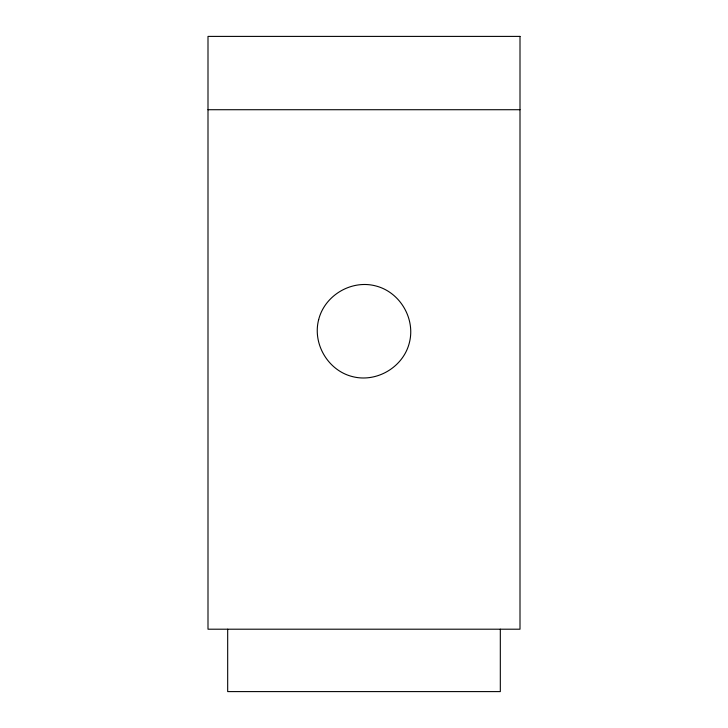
<?xml version="1.0" encoding="UTF-8"?>
<svg xmlns="http://www.w3.org/2000/svg" width="728" height="728" viewBox="0 0 728 728"><rect width="100%" height="100%" fill="white"/><g stroke="black" fill="none" stroke-linecap="round" stroke-linejoin="round"><path stroke-width="1.09" d="M207.999 109.719L520.001 109.719M500.318 629.201L500.318 691.6L227.682 691.6L227.682 629.201M318.673 319.583C312.285 343.798 328.046 370.479 352.343 376.567C376.558 382.955 403.239 367.194 409.327 342.897C415.715 318.682 399.954 292.001 375.657 285.913C351.442 279.525 324.761 295.286 318.673 319.583M520.001 36.4L207.999 36.4L207.999 629.201L520.001 629.201L520.001 36.4"/></g></svg>
